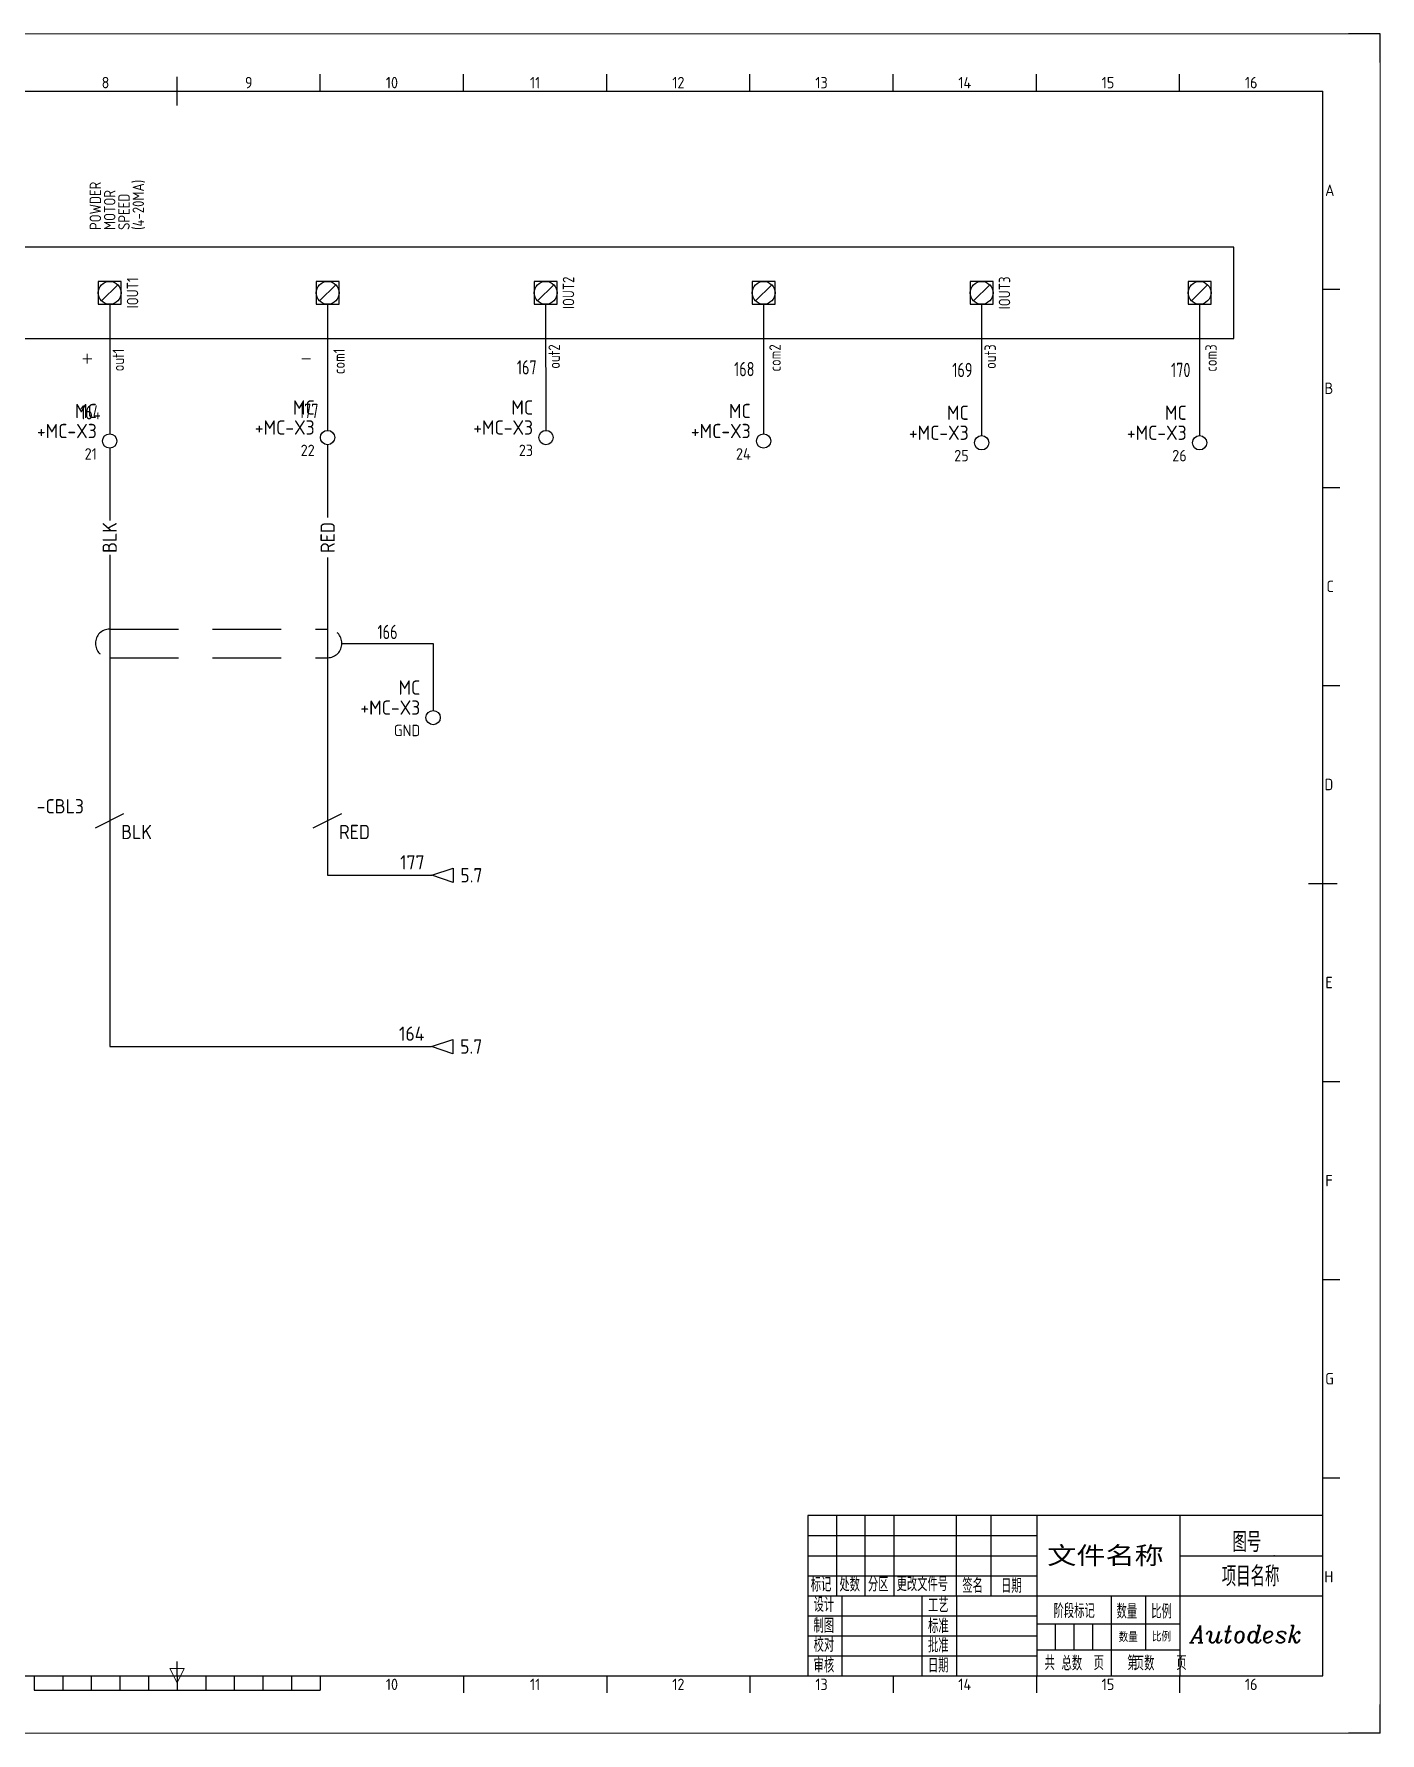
# Model space of a CAD drawing. Header units: millimetres. Extents: x 0 to 841, y 0 to 594.
# Drawn here: x 370 to 841, y 0 to 594 of the extents above; entities that cross this region are included whole.
import ezdxf
from ezdxf.enums import TextEntityAlignment as Align

# ---------------------------------------------------------------- set-up
doc = ezdxf.new("R2010")
doc.units = ezdxf.units.MM
doc.header["$LTSCALE"] = 12
doc.linetypes.add('DASHED', pattern=[0.75, 0.5, -0.25])
for name, color, linetype in [('AE_BOR', 1, 'Continuous'), ('BLK_1.0mm^2', 7, 'Continuous'), ('DESC', 150, 'Continuous'), ('GRN_2.5mm^2', 3, 'Continuous'), ('GRY_0.5mm^2', 9, 'Continuous'), ('LINK', 9, 'DASHED'), ('LOC', 8, 'Continuous'), ('MISC', 7, 'Continuous'), ('RED_1.0mm^2', 1, 'Continuous'), ('SYMS', 7, 'Continuous'), ('TAGS', 150, 'Continuous'), ('TERMS', 123, 'Continuous'), ('WIRENO', 72, 'Continuous'), ('WIREREF_DEST', 52, 'Continuous'), ('XREF', 7, 'Continuous'), ('图框_外框线', 7, 'Continuous'), ('图框_标题栏属性', 1, 'Continuous'), ('图框_标题栏文字', 6, 'Continuous')]:
    doc.layers.add(name, color=color, linetype=linetype)
doc.styles.get("Standard").update_dxf_attribs({"font": 'txt.shx', "bigfont": 'gbcbig.shx'})
doc.styles.add('WD', font='romans.shx', dxfattribs={"bigfont": 'gbcbig.shx'})
doc.styles.add('WD_IEC', font='isocp2.shx', dxfattribs={"width": 0.9, "height": 4, "bigfont": 'gbcbig.shx'})
doc.styles.add('工程字', font='gbenor.shx', dxfattribs={"bigfont": 'gbcbig.shx'})

# ---------------------------------------------------------------- blocks, each defined once
blk = doc.blocks.new('gb_a1')
for p, q in [((20, 574), (821, 574)), ((821, 20), (821, 574)), ((20, 20), (821, 20))]:
    blk.add_line(p, q)
at = {"layer": 'AE_BOR', "color": 1, "lineweight": 15}
for p, q in [((0, 594), (841, 594)), ((841, 594), (841, 0)), ((420.5, 17.5), (418, 22.5)), ((418, 22.5), (423, 22.5)), ((423, 22.5), (420.5, 17.5)), ((841, 0), (0, 0))]:
    blk.add_line(p, q, dxfattribs=at)
at = {"layer": 'AE_BOR', "lineweight": 30}
for p, q in [((841, 594), (830, 594)), ((841, 584), (841, 594)), ((841, 0), (841, 10)), ((841, 0), (830, 0))]:
    blk.add_line(p, q, dxfattribs=at)
at = {"layer": 'AE_BOR', "color": 2, "lineweight": 30}
for p, q in [((420.5, 574), (420.5, 579)), ((420.5, 569), (420.5, 574)), ((816, 297), (826, 297)), ((420.5, 20), (420.5, 25)), ((370.5, 20), (370.5, 15)), ((380.5, 20), (380.5, 15)), ((390.5, 20), (390.5, 15)), ((400.5, 20), (400.5, 15)), ((410.5, 20), (410.5, 15)), ((420.5, 20), (420.5, 15)), ((430.5, 20), (430.5, 15)), ((440.5, 20), (440.5, 15)), ((450.5, 20), (450.5, 15)), ((460.5, 20), (460.5, 15)), ((470.5, 20), (470.5, 15)), ((370.5, 15), (470.5, 15))]:
    blk.add_line(p, q, dxfattribs=at)
at = {"layer": 'AE_BOR'}
for p, q in [((470.5625, 574), (470.5625, 580)), ((520.625, 574), (520.625, 580)), ((570.6875, 574), (570.6875, 580)), ((620.75, 574), (620.75, 580)), ((670.8125, 574), (670.8125, 580)), ((720.875, 574), (720.875, 580)), ((770.9375, 574), (770.9375, 580)), ((821, 504.75), (827, 504.75)), ((821, 435.5), (827, 435.5)), ((821, 366.25), (827, 366.25)), ((821, 227.75), (827, 227.75)), ((821, 158.5), (827, 158.5)), ((821, 89.25), (827, 89.25)), ((520.625, 20), (520.625, 14)), ((570.6875, 20), (570.6875, 14)), ((620.75, 20), (620.75, 14)), ((670.8125, 20), (670.8125, 14)), ((720.875, 20), (720.875, 14)), ((770.9375, 20), (770.9375, 14))]:
    blk.add_line(p, q, dxfattribs=at)
at = {"layer": 'AE_BOR', "style": 'WD_IEC'}
for s, p in [('8', (395.46875, 575)), ('9', (445.53125, 575)), ('10', (495.59375, 575)), ('11', (545.65625, 575)), ('12', (595.71875, 575)), ('13', (645.78125, 575)), ('14', (695.84375, 575)), ('15', (745.90625, 575)), ('16', (795.96875, 575)), ('10', (495.59375, 15)), ('11', (545.65625, 15)), ('12', (595.71875, 15)), ('13', (645.78125, 15)), ('14', (695.84375, 15)), ('15', (745.90625, 15)), ('16', (795.96875, 15))]:
    blk.add_text(s, height=4, dxfattribs=at).set_placement(p, align=Align.CENTER)
for s, p in [('A', (825.04762, 539.375)), ('B', (824.66667, 470.125)), ('C', (824.85714, 400.875)), ('D', (824.66667, 331.625)), ('E', (824.47619, 262.375)), ('F', (824.47619, 193.125)), ('G', (824.85714, 123.875)), ('H', (824.66667, 54.625))]:
    blk.add_text(s, height=4, dxfattribs=at).set_placement(p, align=Align.MIDDLE_RIGHT)
blk = doc.blocks.new('PLCIO_4641')
at = {"layer": 'SYMS', "ltscale": 4}
for p, q in [((-16, 16), (-16, -16)), ((697.8, 16), (-16, 16)), ((697.8, -16), (697.8, 16)), ((-16, -16), (697.8, -16))]:
    blk.add_line(p, q, dxfattribs=at)
at = {"layer": 'SYMS'}
for p, q in [((-4, 4), (-4, -4)), ((4, 4), (-4, 4)), ((-2.83, -2.83), (2.83, 2.83)), ((4, -4), (4, 4)), ((72.2, 4), (72.2, -4)), ((80.2, 4), (72.2, 4)), ((73.37, -2.83), (79.03, 2.83)), ((80.2, -4), (80.2, 4)), ((148.4, 4), (148.4, -4)), ((156.4, 4), (148.4, 4)), ((149.57, -2.83), (155.23, 2.83)), ((156.4, -4), (156.4, 4)), ((224.6, 4), (224.6, -4)), ((232.6, 4), (224.6, 4)), ((225.77, -2.83), (231.43, 2.83)), ((232.6, -4), (232.6, 4)), ((300.8, 4), (300.8, -4)), ((308.8, 4), (300.8, 4)), ((301.97, -2.83), (307.63, 2.83)), ((308.8, -4), (308.8, 4)), ((377, 4), (377, -4)), ((385, 4), (377, 4)), ((378.17, -2.83), (383.83, 2.83)), ((385, -4), (385, 4)), ((453.2, 4), (453.2, -4)), ((461.2, 4), (453.2, 4)), ((454.37, -2.83), (460.03, 2.83)), ((461.2, -4), (461.2, 4)), ((529.4, 4), (529.4, -4)), ((537.4, 4), (529.4, 4)), ((530.57, -2.83), (536.23, 2.83)), ((537.4, -4), (537.4, 4)), ((605.6, 4), (605.6, -4)), ((613.6, 4), (605.6, 4)), ((606.77, -2.83), (612.43, 2.83)), ((613.6, -4), (613.6, 4)), ((681.8, 4), (681.8, -4)), ((689.8, 4), (681.8, 4)), ((682.97, -2.83), (688.63, 2.83)), ((689.8, -4), (689.8, 4)), ((-4, -4), (4, -4)), ((72.2, -4), (80.2, -4)), ((148.4, -4), (156.4, -4)), ((224.6, -4), (232.6, -4)), ((300.8, -4), (308.8, -4)), ((377, -4), (385, -4)), ((453.2, -4), (461.2, -4)), ((529.4, -4), (537.4, -4)), ((605.6, -4), (613.6, -4)), ((681.8, -4), (689.8, -4))]:
    blk.add_line(p, q, dxfattribs=at)
for centre in [(0, 0), (76.2, 0), (152.4, 0), (228.6, 0), (304.8, 0), (381, 0), (457.2, 0), (533.4, 0), (609.6, 0), (685.8, 0)]:
    blk.add_circle(centre, 4, dxfattribs=at)
at = {"layer": 'SYMS', "style": 'WD_IEC', "width": 0.9}
for tag, p in [('DESCA03', (149.4, 22)), ('DESCB03', (154.4, 22)), ('DESCC03', (159.4, 22)), ('DESCD03', (164.4, 22)), ('DESCE03', (169.4, 22)), ('DESCA05', (301.8, 22)), ('DESCB05', (306.8, 22)), ('DESCC05', (311.8, 22)), ('DESCD05', (316.8, 22)), ('DESCE05', (321.8, 22)), ('DESCA07', (454.2, 22)), ('DESCB07', (459.2, 22)), ('DESCC07', (464.2, 22)), ('DESCD07', (469.2, 22)), ('DESCE07', (474.2, 22)), ('DESCA09', (606.6, 22)), ('DESCB09', (611.6, 22)), ('DESCC09', (616.6, 22)), ('DESCD09', (621.6, 22)), ('DESCE09', (626.6, 22))]:
    blk.add_attdef(tag, p, '', height=4, rotation=90, dxfattribs=at)
at = {"layer": 'SYMS', "style": 'WD_IEC'}
for tag, width, p in [('TERM01', 0.9, (-5, 0)), ('TERM02', 0.9, (70.2, 0)), ('TERM03', 0.9, (146.4, 0)), ('TERM04', 0.9, (222.6, 0)), ('TERM05', 0.9, (298.8, 0)), ('TERM06', 0.9, (375, 0)), ('TERM07', 0.9, (451.2, 0)), ('TERM08', 0.9, (527.4, 0)), ('TERM09', 0.9, (603.6, 0)), ('TERM10', 0.9, (679.8, 0)), ('INST', 0.8, (-47, 0)), ('LOC', 0.8, (-42, 0)), ('MFG', 0.8, (-37, 0)), ('CAT', 0.8, (-32, 0)), ('LINE1', 0.9, (-27, 0)), ('LINE2', 0.9, (-22, 0)), ('DESC', 0.9, (-16.95, 0)), ('TAG', 0.8, (-10.29, 0))]:
    blk.add_attdef(tag, text='', height=4, rotation=90, dxfattribs=dict(at, width=width)).set_placement(p, align=Align.CENTER)
at = {"layer": 'SYMS', "style": 'WD_IEC', "width": 0.8}
for tag, p in [('TAGA03', (158.4, 0)), ('TAGA05', (310.8, 0)), ('TAGA07', (463.2, 0)), ('TAGA09', (615.6, 0))]:
    blk.add_attdef(tag, text='', height=4, rotation=90, dxfattribs=at).set_placement(p, align=Align.TOP_CENTER)
at = {"layer": 'SYMS', "linetype": 'Continuous', "style": 'WD_IEC', "width": 0.9, "flags": 9}
blk.add_attdef('ASSYCODE', text='', height=0.64, rotation=90, dxfattribs=at).set_placement((-34.28, -7.36), align=Align.CENTER)
at = {"layer": 'SYMS', "style": 'WD_IEC', "width": 0.9, "flags": 1}
for tag, p in [('X8TERM01', (0, -4)), ('X8TERM02', (76.2, -4)), ('X8TERM03', (152.4, -4)), ('X8TERM04', (228.6, -4)), ('X8TERM05', (304.8, -4)), ('X8TERM06', (381, -4)), ('X8TERM07', (457.2, -4)), ('X8TERM08', (533.4, -4)), ('X8TERM09', (609.6, -4)), ('X8TERM10', (685.8, -4))]:
    blk.add_attdef(tag, text='', height=0.64, rotation=90, dxfattribs=at).set_placement(p, align=Align.RIGHT)
at = {"layer": 'SYMS', "style": 'WD_IEC', "width": 0.9}
for tag, p in [('TERMDESC01', (2, -6)), ('TERMDESC02', (78.2, -6)), ('TERMDESC03', (153.4, -6)), ('TERMDESC04', (230.6, -6)), ('TERMDESC05', (305.8, -6)), ('TERMDESC06', (383, -6)), ('TERMDESC07', (458.2, -6)), ('TERMDESC08', (535.4, -6)), ('TERMDESC09', (610.6, -6)), ('TERMDESC10', (687.8, -6))]:
    blk.add_attdef(tag, text='', height=4, rotation=90, dxfattribs=at).set_placement(p, align=Align.TOP_RIGHT)
blk = doc.blocks.new('VW02')
for p, q in [((-2.5, -1.25), (2.5, 1.25)), ((0, 1.25), (0, -1.25))]:
    blk.add_line(p, q)
at = {"style": 'WD_IEC', "flags": 1}
for tag, height, p in [('INST', 2.5, (-4.5, 8.25)), ('LOC', 2.5, (-4.5, 4.75)), ('XREF', 2.7, (-4.5, -3.75)), ('DESC1', 2.5, (-4.5, -7.75)), ('DESC2', 2.5, (-4.5, -11.25)), ('DESC3', 2.5, (-4.5, -14.75))]:
    blk.add_attdef(tag, text='', height=height, dxfattribs=at).set_placement(p, align=Align.RIGHT)
at = {"style": 'WD_IEC'}
blk.add_attdef('TAG2', text='', height=2.5, dxfattribs=at).set_placement((-4.5, 1.25), align=Align.RIGHT)
at = {"style": 'WD_IEC', "flags": 1}
for tag, p, height in [('X4LINK', (-1, 0), 0.32), ('X2TERM01', (0, 1.25), 0.32), ('X1LINK', (1, 0), 0.32), ('X8TERM01', (0, -1.25), 0.32), ('FAMILY', (3.06, -11.76), 1)]:
    blk.add_attdef(tag, p, '', height=height, dxfattribs=at)
at = {"style": 'WD_IEC'}
blk.add_attdef('RATING1', text='', height=2.5, dxfattribs=at).set_placement((2, -2), align=Align.MIDDLE_LEFT)
blk = doc.blocks.new('VT0_LGENERIC')
at = {"style": 'WD_IEC'}
blk.add_attdef('COLOR', text='', height=2.5, rotation=90, dxfattribs=at).set_placement((0, 0), align=Align.MIDDLE_CENTER)
at = {"style": 'WD_IEC', "flags": 1}
for tag, p, height in [('X2TERM01', (0, 4), 0.16), ('X2_TINY_DOT_DONT_REMOVE', (0, 4), 0.0001), ('X8TERM01', (0, -4), 0.16), ('X8_TINY_DOT_DONT_REMOVE', (0, -4), 0.0001)]:
    blk.add_attdef(tag, p, '', height=height, rotation=90, dxfattribs=at)
blk = doc.blocks.new('VW01')
for p, q in [((-2.5, -1.25), (2.5, 1.25)), ((0, 1.25), (0, -1.25))]:
    blk.add_line(p, q)
at = {"style": 'WD_IEC', "flags": 1}
for tag, height, p in [('INST', 2.5, (-4.5, 8.25)), ('LOC', 2.5, (-4.5, 4.75)), ('XREF', 2.7, (-4.5, -3.75)), ('DESC1', 2.5, (-4.5, -7.75)), ('DESC2', 2.5, (-4.5, -11.25)), ('DESC3', 2.5, (-4.5, -14.75))]:
    blk.add_attdef(tag, text='', height=height, dxfattribs=at).set_placement(p, align=Align.RIGHT)
at = {"style": 'WD_IEC'}
blk.add_attdef('TAG1', text='', height=2.5, dxfattribs=at).set_placement((-4.5, 1.25), align=Align.RIGHT)
at = {"style": 'WD_IEC', "flags": 1}
for tag, p, height in [('X4LINK', (-1, 0), 0.32), ('X2TERM01', (0, 1.25), 0.32), ('X1LINK', (1, 0), 0.32), ('X8TERM01', (0, -1.25), 0.32), ('MFG', (3.06, -7.26), 1), ('CAT', (3.06, -8.76), 1), ('ASSYCODE', (3.06, -10.26), 1), ('FAMILY', (3.06, -11.76), 1), ('CATDESC', (3.06, -13.26), 1)]:
    blk.add_attdef(tag, p, '', height=height, dxfattribs=at)
at = {"style": 'WD_IEC'}
blk.add_attdef('RATING1', text='', height=2.5, dxfattribs=at).set_placement((2, -2), align=Align.MIDDLE_LEFT)
blk = doc.blocks.new('VS0_11')
blk.add_line((0, 1.25), (0, -1.25))
at = {"linetype": 'DASHED'}
blk.add_arc((0, 0), 2.5, 90, 270, dxfattribs=at)
at = {"style": 'WD_IEC', "flags": 1}
for tag, p in [('X1LINKR', (0, 2.5)), ('X2TERM01', (0, 1.25)), ('X8TERM01', (0, -1.25)), ('X1LINKL', (0, -2.5))]:
    blk.add_attdef(tag, p, '', height=0.32, dxfattribs=at)
blk = doc.blocks.new('VS0_21')
blk.add_line((0, 1.25), (0, -1.25))
at = {"linetype": 'DASHED'}
blk.add_arc((0, 0), 2.5, 270, 90, dxfattribs=at)
at = {"style": 'WD_IEC', "flags": 1}
blk.add_attdef('X1TERMDESC02', text='', height=2, rotation=90, dxfattribs=at).set_placement((3.76, 0.25), align=Align.TOP_LEFT)
for tag, p in [('WD_NOTJUMPERED', (2.5, 1.79)), ('X1TERM02', (2.5, 0))]:
    blk.add_attdef(tag, p, '', height=0.32, rotation=90, dxfattribs=at)
for tag, p in [('X4LINKR', (0, 2.5)), ('X2TERM01', (0, 1.25)), ('X8TERM01', (0, -1.25)), ('X4LINKL', (0, -2.5))]:
    blk.add_attdef(tag, p, '', height=0.32, dxfattribs=at)
blk = doc.blocks.new('WD_WNV')
at = {"linetype": 'Continuous', "style": 'WD_IEC', "width": 0.8}
blk.add_attdef('WIRENO', text='', height=2.5, dxfattribs=at).set_placement((-1.6, 0), align=Align.MIDDLE_RIGHT)
at = {"style": 'WD_IEC', "flags": 1}
for tag, p in [('W08USER', (-1, 0.375)), ('W04USER', (-1, 0.875)), ('W05USER', (-1, 0.75)), ('W09USER', (-1, 0.25)), ('W03USER', (-1, 1)), ('W06USER', (-1, 0.625)), ('W07USER', (-1, 0.5)), ('W02USER', (-1, 1.125)), ('W01USER', (-1, 1.25)), ('W10USER', (-1, 0.125))]:
    blk.add_attdef(tag, text='', height=0.08, dxfattribs=at).set_placement(p, align=Align.CENTER)
blk = doc.blocks.new('WD_WNH')
at = {"linetype": 'Continuous', "style": 'WD_IEC', "width": 0.8}
blk.add_attdef('WIRENO', text='', height=2.5, dxfattribs=at).set_placement((0, 0.75), align=Align.CENTER)
at = {"style": 'WD_IEC', "flags": 1}
for tag, p in [('W08USER', (0, 0.375)), ('W04USER', (0, 0.875)), ('W05USER', (0, 0.75)), ('W09USER', (0, 0.25)), ('W03USER', (0, 1)), ('W06USER', (0, 0.625)), ('W07USER', (0, 0.5)), ('W02USER', (0, 1.125)), ('W01USER', (0, 1.25)), ('W10USER', (0, 0.125))]:
    blk.add_attdef(tag, text='', height=0.08, dxfattribs=at).set_placement(p, align=Align.CENTER)
blk = doc.blocks.new('HA1D1')
blk.add_lwpolyline([(0, 0), (3.75, 1.25), (3.75, -1.25)], close=True)
at = {"style": 'WD_IEC'}
for tag, height, flags, p in [('WIRENO', 2.5, 8, (-1.25, 1)), ('SIGCODE', 1, 1, (5, 1.8))]:
    blk.add_attdef(tag, text='', height=height, dxfattribs=dict(at, flags=flags)).set_placement(p, align=Align.RIGHT)
at = {"style": 'WD_IEC', "flags": 1}
blk.add_attdef('X4TERM01', (0, 0), '', height=0.32, dxfattribs=at)
at = {"style": 'WD_IEC'}
blk.add_attdef('XREF', text='', height=2.5, dxfattribs=at).set_placement((5, 0), align=Align.MIDDLE_LEFT)
blk.add_attdef('DESC1', text='', height=2.5, dxfattribs=at).set_placement((-1.25, -1), align=Align.TOP_RIGHT)
blk = doc.blocks.new('CorpLogoBlock')
at = {"insert": (-46.09, 17.54), "char_height": 6, "width": 37.2055, "attachment_point": 1, "style": '工程字'}
blk.add_mtext('{\\Fitalic|c0;Autodesk}', dxfattribs=at)
blk = doc.blocks.new('GB_TitleBlock')
at = {"lineweight": -3}
for p, q in [((-50, 42), (0, 42)), ((-50, 28), (0, 28))]:
    blk.add_line(p, q, dxfattribs=at)
blk.add_point((-16.99, 42), dxfattribs=at)
at = {"layer": '图框_外框线'}
for p, q in [((-170, 56), (-170, 28)), ((-160, 28), (-160, 56)), ((-150, 56), (-150, 28)), ((-128, 28), (-128, 56)), ((-116, 56), (-116, 28)), ((-100, 56), (-100, 0)), ((-50, 56), (-50, 0)), ((-180, 49), (-100, 49)), ((-180, 42), (-100, 42)), ((-180, 35), (-100, 35)), ((-180, 28), (-50, 28)), ((-168, 0), (-168, 28)), ((-140, 0), (-140, 28)), ((-128, 28), (-128, 0)), ((-74, 28), (-74, 0)), ((-62, 28), (-62, 9)), ((-180, 21), (-100, 21)), ((-50, 18), (-100, 18)), ((-93.5, 18), (-93.5, 9)), ((-87, 18), (-87, 9)), ((-80.5, 18), (-80.5, 9)), ((-180, 14), (-100, 14)), ((-180, 7), (-100, 7)), ((-50, 9), (-100, 9))]:
    blk.add_line(p, q, dxfattribs=at)
blk.add_lwpolyline([(0, 56), (-180, 56), (-180, 0), (0, 0), (0, 56)], dxfattribs=at)
at = {"style": 'WD', "flags": 1}
blk.add_attdef('WD_TB', (-168.38, 50.46), '', height=2, dxfattribs=at)
at = {"layer": '图框_标题栏属性', "style": '工程字'}
for tag, p in [('REV3', (-179.58, 50.91)), ('REV2', (-179.43, 43.49)), ('REV1', (-179.43, 36.77))]:
    blk.add_attdef(tag, p, '', height=3, dxfattribs=at)
for tag, height, width, p, p2 in [('REV3DET', 3, 13.288798, (-148.76, 50.77), (-130.49, 50.77)), ('BY3', 3, 6.930672, (-126.95, 50.77), (-117.42, 50.77)), ('RD3', 3, 9.096075, (-114.66, 50.77), (-102.16, 50.77)), ('REV2DET', 3, 1.39216, (-148.76, 43.77), (-130.49, 43.77)), ('BY2', 3, 6.930672, (-126.95, 43.77), (-117.42, 43.77)), ('RD2', 3, 9.096075, (-114.66, 43.77), (-102.16, 43.77)), ('文件名称', 7, 2.04191, (-96.3, 38.33), (-55.63, 38.33)), ('REV1DET', 3, 13.288798, (-148.76, 36.77), (-130.49, 36.77)), ('BY1', 3, 6.930672, (-126.95, 36.77), (-117.42, 36.77)), ('RD1', 3, 9.096075, (-114.66, 36.77), (-102.16, 36.77))]:
    blk.add_attdef(tag, text='', height=height, dxfattribs=dict(at, width=width)).set_placement(p, p2, align=Align.FIT)
for tag, p in [('图号', (-26.57, 46.93)), ('项目名称', (-25.25, 35.16))]:
    blk.add_attdef(tag, text='', height=7, dxfattribs=at).set_placement(p, align=Align.MIDDLE)
at = {"layer": '图框_标题栏属性', "lineweight": -3}
for tag, p in [('设计', (-163.59, 22.3)), ('工艺', (-123.59, 22.3)), ('制图', (-163.59, 15.3)), ('标准', (-123.59, 15.3)), ('校对', (-163.59, 8.3)), ('批准', (-123.59, 8.3)), ('审核', (-163.59, 1.3)), ('日期', (-123.59, 1.3))]:
    blk.add_attdef(tag, p, '', height=5, dxfattribs=at)
at = {"layer": '图框_标题栏属性', "style": '工程字'}
for tag, height, p in [('数量', 3.5, (-68.02, 13.58)), ('比例', 3.5, (-56.4, 13.74)), ('总数', 5, (-87.74, 4.36)), ('页数', 5, (-62.45, 4.36))]:
    blk.add_attdef(tag, text='', height=height, dxfattribs=at).set_placement(p, align=Align.MIDDLE_CENTER)
at = {"layer": '图框_标题栏文字', "style": '工程字'}
for s, p in [('标记', (-179, 29.44)), ('处数', (-169, 29.44)), ('分区', (-159, 29.44)), ('更改文件号', (-149, 29.59)), ('签名', (-126, 29)), ('日期', (-112.47, 28.98)), ('设计', (-177.99, 22.35)), ('工艺', (-138.02, 22.15)), ('阶段标记', (-94.11, 20.2)), ('数量', (-72.11, 20)), ('比例', (-60, 20)), ('制图', (-178.04, 15.02)), ('标准', (-137.99, 14.92)), ('校对', (-177.99, 8.33)), ('批准', (-138.02, 8.15)), ('审核', (-177.99, 1.15)), ('日期', (-138.02, 1.15)), ('共     页   第     页', (-97.24, 2))]:
    blk.add_text(s, height=5, dxfattribs=at).set_placement(p)
blk = doc.blocks.new('VT0002')
blk.add_circle((0, 0), 1.25)
at = {"style": 'WD_IEC'}
for tag, p in [('INST', (-2.25, 7.5)), ('LOC', (-2.25, 4))]:
    blk.add_attdef(tag, text='', height=2.5, dxfattribs=at).set_placement(p, align=Align.RIGHT)
at = {"style": 'WD_IEC', "flags": 1}
for tag, p, height in [('ASSYCODE', (2.75, 10.75), 1), ('CATDESC', (2.75, 9.25), 1), ('MFG', (2.75, 7.25), 1.5), ('CAT', (2.75, 4.75), 1.5), ('X4TERM01', (-1.25, 0), 0.32), ('X4PIN01', (-1.25, 1), 0.4), ('X4TERMDESC01', (-1.25, 0.5), 0.4), ('X2TERM01', (0, 1.25), 0.32), ('X2PIN01', (0, 2.25), 0.4), ('X2TERMDESC01', (0, 1.75), 0.4), ('X8PIN01', (0, -0.25), 0.4), ('X1TERM01', (1.25, 0), 0.32), ('X1PIN01', (1.25, 1), 0.4), ('X1TERMDESC01', (1.25, 0.5), 0.4), ('X8TERM01', (0, -1.25), 0.32), ('X8TERMDESC01', (0, -0.75), 0.4), ('STRIPSEQ', (0, -3), 0.4), ('LINKTERM', (0, -2), 0.4)]:
    blk.add_attdef(tag, p, '', height=height, dxfattribs=at)
at = {"style": 'WD_IEC', "flags": 8}
for tag, height, p in [('TAGSTRIP', 2.5, (-2.25, 0.5)), ('TERM01', 2, (-2.25, -3.25))]:
    blk.add_attdef(tag, text='', height=height, dxfattribs=at).set_placement(p, align=Align.RIGHT)

msp = doc.modelspace()

# ---------------------------------------------------------------- linework, layer by layer
at = {"layer": 'BLK_1.0mm^2', "ltscale": 4}
for p, q in [((396.93, 449.19), (396.93, 423.96)), ((396.93, 411.94), (396.93, 383.44)), ((396.93, 378.44), (396.93, 321.5)), ((396.93, 316.5), (396.93, 240)), ((396.93, 240), (509.44, 240))]:
    msp.add_line(p, q, dxfattribs=at)
at = {"layer": 'GRN_2.5mm^2', "ltscale": 4}
for p, q in [((478.12, 380.94), (510, 380.94)), ((510, 380.94), (510, 357.5))]:
    msp.add_line(p, q, dxfattribs=at)
at = {"layer": 'GRY_0.5mm^2', "ltscale": 4}
for p, q in [((396.93, 499.5), (396.93, 454.19)), ((473.12, 499.5), (473.13, 455.42)), ((549.32, 499.5), (549.45, 455.42)), ((625.52, 499.5), (625.52, 454.19)), ((701.73, 499.5), (701.73, 453.59)), ((777.93, 499.5), (777.93, 453.59))]:
    msp.add_line(p, q, dxfattribs=at)
at = {"layer": 'LINK', "ltscale": 4}
for points in [[(396.93, 385.94), (473.12, 385.94)], [(396.93, 375.94), (473.12, 375.94)]]:
    msp.add_lwpolyline(points, dxfattribs=at)
at = {"layer": 'RED_1.0mm^2', "ltscale": 4}
for p, q in [((473.12, 450.42), (473.13, 424.95)), ((473.13, 410.95), (473.12, 383.44)), ((473.12, 378.44), (473.12, 321.5)), ((473.12, 316.5), (473.12, 299.88)), ((473.12, 299.88), (509.5, 299.88))]:
    msp.add_line(p, q, dxfattribs=at)

# ---------------------------------------------------------------- block references
for name, p in [('gb_a1', (0, 0)), ('CorpLogoBlock', (821, 20))]:
    msp.add_blockref(name, p)
ref = msp.add_blockref('GB_TitleBlock', (821, 20))
ref.add_attrib('页数', '页数', dxfattribs={"layer": '图框_标题栏属性', "height": 5, "style": '工程字'}).set_placement((758.55, 24.36), align=Align.MIDDLE_CENTER)
ref.add_attrib('总数', '总数', dxfattribs={"layer": '图框_标题栏属性', "height": 5, "style": '工程字'}).set_placement((733.26, 24.36), align=Align.MIDDLE_CENTER)
ref.add_attrib('比例', '比例', dxfattribs={"layer": '图框_标题栏属性', "height": 3.5, "style": '工程字'}).set_placement((764.6, 33.74), align=Align.MIDDLE_CENTER)
ref.add_attrib('数量', '数量', dxfattribs={"layer": '图框_标题栏属性', "height": 3.5, "style": '工程字'}).set_placement((752.98, 33.58), align=Align.MIDDLE_CENTER)
ref.add_attrib('项目名称', '项目名称', dxfattribs={"layer": '图框_标题栏属性', "height": 7, "style": '工程字'}).set_placement((795.75, 55.16), align=Align.MIDDLE)
ref.add_attrib('图号', '图号', dxfattribs={"layer": '图框_标题栏属性', "height": 7, "style": '工程字'}).set_placement((794.43, 66.93), align=Align.MIDDLE)
ref.add_attrib('文件名称', '文件名称', dxfattribs={"layer": '图框_标题栏属性', "height": 7, "style": '工程字', "width": 2.04191}).set_placement((724.7, 58.33), (765.37, 58.33), align=Align.FIT)
at = {"layer": 'SYMS', "ltscale": 4}
ref = msp.add_blockref('PLCIO_4641', (92.12, 503.5), dxfattribs=at)
ref.add_attrib('TERMDESC01', '+24DC', dxfattribs={"layer": 'TERMS', "height": 4, "rotation": 90, "style": 'WD_IEC', "width": 0.9}).set_placement((94.12, 484), align=Align.TOP_RIGHT)
ref.add_attrib('LINE1', 'RACK 1', dxfattribs={"layer": 'MISC', "height": 4, "rotation": 90, "style": 'WD_IEC', "width": 0.9}).set_placement((65.12, 503.5), align=Align.CENTER)
ref.add_attrib('LINE2', 'SLOT 5', dxfattribs={"layer": 'MISC', "height": 4, "rotation": 90, "style": 'WD_IEC', "width": 0.9}).set_placement((70.12, 503.5), align=Align.CENTER)
ref.add_attrib('MFG', 'AB', dxfattribs={"layer": 'MISC', "height": 4, "rotation": 90, "style": 'WD_IEC', "width": 0.9}).set_placement((55.12, 503.5), align=Align.CENTER)
ref.add_attrib('LOC', 'MC', dxfattribs={"layer": 'LOC', "height": 4, "rotation": 90, "style": 'WD_IEC', "width": 0.9}).set_placement((50.12, 503.5), align=Align.CENTER)
ref.add_attrib('CAT', '1746-NO4I', dxfattribs={"layer": 'MISC', "height": 4, "rotation": 90, "style": 'WD_IEC', "width": 0.9}).set_placement((60.12, 503.5), align=Align.CENTER)
ref.add_attrib('DESC', '4-CH ANA CUR OUT', dxfattribs={"layer": 'DESC', "height": 4, "rotation": 90, "style": 'WD_IEC', "width": 0.9}).set_placement((75.18, 503.5), align=Align.CENTER)
ref.add_attrib('TAG', '-PLC7', dxfattribs={"layer": 'TAGS', "height": 4, "rotation": 90, "style": 'WD_IEC', "width": 0.9}).set_placement((81.84, 503.5), align=Align.CENTER)
ref.add_attrib('TERMDESC02', 'DC COM', dxfattribs={"layer": 'TERMS', "height": 4, "rotation": 90, "style": 'WD_IEC', "width": 0.9}).set_placement((170.32, 484), align=Align.TOP_RIGHT)
ref.add_attrib('TAGA03', 'IOUT0', dxfattribs={"layer": 'TAGS', "height": 4, "rotation": 90, "style": 'WD_IEC', "width": 0.9}).set_placement((250.53, 503.5), align=Align.TOP_CENTER)
ref.add_attrib('DESCA03', 'MAIN', (241.53, 525.5), dxfattribs={"layer": 'DESC', "height": 4, "rotation": 90, "style": 'WD_IEC', "width": 0.9})
ref.add_attrib('DESCB03', 'DRIVE', (246.53, 525.5), dxfattribs={"layer": 'DESC', "height": 4, "rotation": 90, "style": 'WD_IEC', "width": 0.9})
ref.add_attrib('TERMDESC03', 'out0', dxfattribs={"layer": 'TERMS', "height": 4, "rotation": 90, "style": 'WD_IEC', "width": 0.9}).set_placement((245.53, 484), align=Align.TOP_RIGHT)
ref.add_attrib('DESCC03', 'SPEED', (251.53, 525.5), dxfattribs={"layer": 'DESC', "height": 4, "rotation": 90, "style": 'WD_IEC', "width": 0.9})
ref.add_attrib('DESCD03', '(4-20MA)', (256.52, 525.5), dxfattribs={"layer": 'DESC', "height": 4, "rotation": 90, "style": 'WD_IEC', "width": 0.9})
ref.add_attrib('TERMDESC04', 'com0', dxfattribs={"layer": 'TERMS', "height": 4, "rotation": 90, "style": 'WD_IEC', "width": 0.9}).set_placement((322.73, 484), align=Align.TOP_RIGHT)
ref.add_attrib('TAGA05', 'IOUT1', dxfattribs={"layer": 'TAGS', "height": 4, "rotation": 90, "style": 'WD_IEC', "width": 0.9}).set_placement((402.93, 503.5), align=Align.TOP_CENTER)
ref.add_attrib('DESCA05', 'POWDER', (393.93, 525.5), dxfattribs={"layer": 'DESC', "height": 4, "rotation": 90, "style": 'WD_IEC', "width": 0.9})
ref.add_attrib('DESCB05', 'MOTOR', (398.93, 525.5), dxfattribs={"layer": 'DESC', "height": 4, "rotation": 90, "style": 'WD_IEC', "width": 0.9})
ref.add_attrib('TERMDESC05', 'out1', dxfattribs={"layer": 'TERMS', "height": 4, "rotation": 90, "style": 'WD_IEC', "width": 0.9}).set_placement((397.93, 484), align=Align.TOP_RIGHT)
ref.add_attrib('DESCC05', 'SPEED', (403.93, 525.5), dxfattribs={"layer": 'DESC', "height": 4, "rotation": 90, "style": 'WD_IEC', "width": 0.9})
ref.add_attrib('DESCD05', '(4-20MA)', (408.93, 525.5), dxfattribs={"layer": 'DESC', "height": 4, "rotation": 90, "style": 'WD_IEC', "width": 0.9})
ref.add_attrib('TERMDESC06', 'com1', dxfattribs={"layer": 'TERMS', "height": 4, "rotation": 90, "style": 'WD_IEC', "width": 0.9}).set_placement((475.12, 484), align=Align.TOP_RIGHT)
ref.add_attrib('TAGA07', 'IOUT2', dxfattribs={"layer": 'TAGS', "height": 4, "rotation": 90, "style": 'WD_IEC', "width": 0.9}).set_placement((555.32, 503.5), align=Align.TOP_CENTER)
ref.add_attrib('TERMDESC07', 'out2', dxfattribs={"layer": 'TERMS', "height": 4, "rotation": 90, "style": 'WD_IEC', "width": 0.9}).set_placement((550.32, 485.5), align=Align.TOP_RIGHT)
ref.add_attrib('TERMDESC08', 'com2', dxfattribs={"layer": 'TERMS', "height": 4, "rotation": 90, "style": 'WD_IEC', "width": 0.9}).set_placement((627.52, 485.5), align=Align.TOP_RIGHT)
ref.add_attrib('TAGA09', 'IOUT3', dxfattribs={"layer": 'TAGS', "height": 4, "rotation": 90, "style": 'WD_IEC', "width": 0.9}).set_placement((707.73, 503.5), align=Align.TOP_CENTER)
ref.add_attrib('TERMDESC09', 'out3', dxfattribs={"layer": 'TERMS', "height": 4, "rotation": 90, "style": 'WD_IEC', "width": 0.9}).set_placement((702.73, 485.5), align=Align.TOP_RIGHT)
ref.add_attrib('TERMDESC10', 'com3', dxfattribs={"layer": 'TERMS', "height": 4, "rotation": 90, "style": 'WD_IEC', "width": 0.9}).set_placement((779.93, 485.5), align=Align.TOP_RIGHT)
at = {"layer": 'SYMS'}
ref = msp.add_blockref('VT0002', (396.93, 451.69), dxfattribs=dict(at, xscale=2, yscale=2, zscale=2))
ref.add_attrib('TAGSTRIP', '+MC-X3', dxfattribs={"layer": 'TAGS', "height": 5, "style": 'WD_IEC', "flags": 8}).set_placement((392.43, 452.69), align=Align.RIGHT)
ref.add_attrib('LOC', 'MC', dxfattribs={"layer": 'LOC', "height": 5, "style": 'WD_IEC'}).set_placement((392.43, 459.69), align=Align.RIGHT)
ref.add_attrib('TERM01', '21', dxfattribs={"layer": 'TERMS', "height": 4, "style": 'WD_IEC', "flags": 8}).set_placement((392.43, 445.19), align=Align.RIGHT)
ref = msp.add_blockref('VT0002', (473.1, 452.92), dxfattribs=dict(at, xscale=2, yscale=2, zscale=2))
ref.add_attrib('TAGSTRIP', '+MC-X3', dxfattribs={"layer": 'TAGS', "height": 5, "style": 'WD_IEC', "flags": 8}).set_placement((468.6, 453.92), align=Align.RIGHT)
ref.add_attrib('LOC', 'MC', dxfattribs={"layer": 'LOC', "height": 5, "style": 'WD_IEC'}).set_placement((468.6, 460.92), align=Align.RIGHT)
ref.add_attrib('TERM01', '22', dxfattribs={"layer": 'TERMS', "height": 4, "style": 'WD_IEC', "flags": 8}).set_placement((468.6, 446.42), align=Align.RIGHT)
ref = msp.add_blockref('VT0002', (549.45, 452.92), dxfattribs=dict(at, xscale=2, yscale=2, zscale=2))
ref.add_attrib('TAGSTRIP', '+MC-X3', dxfattribs={"layer": 'TAGS', "height": 5, "style": 'WD_IEC', "flags": 8}).set_placement((544.95, 453.92), align=Align.RIGHT)
ref.add_attrib('LOC', 'MC', dxfattribs={"layer": 'LOC', "height": 5, "style": 'WD_IEC'}).set_placement((544.95, 460.92), align=Align.RIGHT)
ref.add_attrib('TERM01', '23', dxfattribs={"layer": 'TERMS', "height": 4, "style": 'WD_IEC', "flags": 8}).set_placement((544.95, 446.42), align=Align.RIGHT)
ref = msp.add_blockref('VT0002', (625.52, 451.69), dxfattribs=dict(at, xscale=2, yscale=2, zscale=2))
ref.add_attrib('TAGSTRIP', '+MC-X3', dxfattribs={"layer": 'TAGS', "height": 5, "style": 'WD_IEC', "flags": 8}).set_placement((621.02, 452.69), align=Align.RIGHT)
ref.add_attrib('LOC', 'MC', dxfattribs={"layer": 'LOC', "height": 5, "style": 'WD_IEC'}).set_placement((621.02, 459.69), align=Align.RIGHT)
ref.add_attrib('TERM01', '24', dxfattribs={"layer": 'TERMS', "height": 4, "style": 'WD_IEC', "flags": 8}).set_placement((621.02, 445.19), align=Align.RIGHT)
ref = msp.add_blockref('VT0002', (701.73, 451.09), dxfattribs=dict(at, xscale=2, yscale=2, zscale=2))
ref.add_attrib('TAGSTRIP', '+MC-X3', dxfattribs={"layer": 'TAGS', "height": 5, "style": 'WD_IEC', "flags": 8}).set_placement((697.23, 452.09), align=Align.RIGHT)
ref.add_attrib('LOC', 'MC', dxfattribs={"layer": 'LOC', "height": 5, "style": 'WD_IEC'}).set_placement((697.23, 459.09), align=Align.RIGHT)
ref.add_attrib('TERM01', '25', dxfattribs={"layer": 'TERMS', "height": 4, "style": 'WD_IEC', "flags": 8}).set_placement((697.23, 444.59), align=Align.RIGHT)
ref = msp.add_blockref('VT0002', (777.93, 451.09), dxfattribs=dict(at, xscale=2, yscale=2, zscale=2))
ref.add_attrib('TAGSTRIP', '+MC-X3', dxfattribs={"layer": 'TAGS', "height": 5, "style": 'WD_IEC', "flags": 8}).set_placement((773.43, 452.09), align=Align.RIGHT)
ref.add_attrib('LOC', 'MC', dxfattribs={"layer": 'LOC', "height": 5, "style": 'WD_IEC'}).set_placement((773.43, 459.09), align=Align.RIGHT)
ref.add_attrib('TERM01', '26', dxfattribs={"layer": 'TERMS', "height": 4, "style": 'WD_IEC', "flags": 8}).set_placement((773.43, 444.59), align=Align.RIGHT)
at = {"layer": 'SYMS', "ltscale": 4}
ref = msp.add_blockref('VT0_LGENERIC', (396.93, 417.95), dxfattribs=dict(at, xscale=2, yscale=2, zscale=2))
ref.add_attrib('COLOR', 'BLK', dxfattribs={"layer": 'MISC', "height": 5, "rotation": 90, "style": 'WD_IEC'}).set_placement((396.93, 417.95), align=Align.MIDDLE_CENTER)
ref = msp.add_blockref('VT0_LGENERIC', (473.13, 417.95), dxfattribs=dict(at, xscale=2, yscale=2, zscale=2))
ref.add_attrib('COLOR', 'RED', dxfattribs={"layer": 'MISC', "height": 5, "rotation": 90, "style": 'WD_IEC'}).set_placement((473.13, 417.95), align=Align.MIDDLE_CENTER)
at = {"layer": 'SYMS', "ltscale": 4, "xscale": 2, "yscale": 2, "zscale": 2}
for name, p in [('VS0_11', (396.93, 380.94)), ('VS0_21', (473.12, 380.94))]:
    msp.add_blockref(name, p, dxfattribs=at)
at = {"layer": 'SYMS'}
ref = msp.add_blockref('VT0002', (510, 355), dxfattribs=dict(at, xscale=2, yscale=2, zscale=2))
ref.add_attrib('TAGSTRIP', '+MC-X3', dxfattribs={"layer": 'TAGS', "height": 5, "style": 'WD_IEC', "flags": 8}).set_placement((505.5, 356), align=Align.RIGHT)
ref.add_attrib('LOC', 'MC', dxfattribs={"layer": 'LOC', "height": 5, "style": 'WD_IEC'}).set_placement((505.5, 363), align=Align.RIGHT)
ref.add_attrib('TERM01', 'GND', dxfattribs={"layer": 'TERMS', "height": 4, "style": 'WD_IEC', "flags": 8}).set_placement((505.5, 348.5), align=Align.RIGHT)
at = {"layer": 'SYMS', "ltscale": 4}
ref = msp.add_blockref('VW01', (396.93, 319), dxfattribs=dict(at, xscale=2, yscale=2, zscale=2))
ref.add_attrib('TAG1', '-CBL3', dxfattribs={"layer": 'TAGS', "height": 5, "style": 'WD_IEC'}).set_placement((387.93, 321.5), align=Align.RIGHT)
ref.add_attrib('RATING1', 'BLK', dxfattribs={"layer": 'MISC', "height": 5, "style": 'WD_IEC'}).set_placement((400.93, 315), align=Align.MIDDLE_LEFT)
ref = msp.add_blockref('VW02', (473.12, 319), dxfattribs=dict(at, xscale=2, yscale=2, zscale=2))
ref.add_attrib('RATING1', 'RED', dxfattribs={"layer": 'MISC', "height": 5, "style": 'WD_IEC'}).set_placement((477.12, 315), align=Align.MIDDLE_LEFT)
ref = msp.add_blockref('HA1D1', (509.5, 299.88), dxfattribs=dict(at, xscale=2, yscale=2, zscale=2))
ref.add_attrib('WIRENO', '177', dxfattribs={"layer": 'WIREREF_DEST', "height": 5, "style": 'WD_IEC', "flags": 8}).set_placement((507, 301.88), align=Align.RIGHT)
ref.add_attrib('XREF', '5.7', dxfattribs={"layer": 'XREF', "height": 5, "style": 'WD_IEC'}).set_placement((519.5, 299.88), align=Align.MIDDLE_LEFT)
ref = msp.add_blockref('HA1D1', (509.44, 240), dxfattribs=dict(at, xscale=2, yscale=2, zscale=2))
ref.add_attrib('WIRENO', '164', dxfattribs={"layer": 'WIREREF_DEST', "height": 5, "style": 'WD_IEC', "flags": 8}).set_placement((506.94, 242), align=Align.RIGHT)
ref.add_attrib('XREF', '5.7', dxfattribs={"layer": 'XREF', "height": 5, "style": 'WD_IEC'}).set_placement((519.44, 240), align=Align.MIDDLE_LEFT)
at = {"layer": 'WIRENO', "ltscale": 4}
ref = msp.add_blockref('WD_WNV', (549.39, 477.46), dxfattribs=dict(at, xscale=2, yscale=2, zscale=2))
ref.add_attrib('WIRENO', '167', dxfattribs={"linetype": 'Continuous', "height": 5, "style": 'WD_IEC', "width": 0.8}).set_placement((546.19, 477.46), align=Align.MIDDLE_RIGHT)
ref = msp.add_blockref('WD_WNV', (625.52, 476.84), dxfattribs=dict(at, xscale=2, yscale=2, zscale=2))
ref.add_attrib('WIRENO', '168', dxfattribs={"linetype": 'Continuous', "height": 5, "style": 'WD_IEC', "width": 0.8}).set_placement((622.32, 476.84), align=Align.MIDDLE_RIGHT)
ref = msp.add_blockref('WD_WNV', (701.73, 476.54), dxfattribs=dict(at, xscale=2, yscale=2, zscale=2))
ref.add_attrib('WIRENO', '169', dxfattribs={"linetype": 'Continuous', "height": 5, "style": 'WD_IEC', "width": 0.8}).set_placement((698.52, 476.54), align=Align.MIDDLE_RIGHT)
ref = msp.add_blockref('WD_WNV', (777.93, 476.54), dxfattribs=dict(at, xscale=2, yscale=2, zscale=2))
ref.add_attrib('WIRENO', '170', dxfattribs={"linetype": 'Continuous', "height": 5, "style": 'WD_IEC', "width": 0.8}).set_placement((774.73, 476.54), align=Align.MIDDLE_RIGHT)
ref = msp.add_blockref('WD_WNV', (396.93, 461.73), dxfattribs=dict(at, xscale=2, yscale=2, zscale=2))
ref.add_attrib('WIRENO', '164', dxfattribs={"linetype": 'Continuous', "height": 5, "style": 'WD_IEC', "width": 0.8}).set_placement((393.73, 461.73), align=Align.MIDDLE_RIGHT)
ref = msp.add_blockref('WD_WNV', (473.13, 462.22), dxfattribs=dict(at, xscale=2, yscale=2, zscale=2))
ref.add_attrib('WIRENO', '177', dxfattribs={"linetype": 'Continuous', "height": 5, "style": 'WD_IEC', "width": 0.8}).set_placement((469.93, 462.22), align=Align.MIDDLE_RIGHT)
ref = msp.add_blockref('WD_WNH', (494.06, 380.94), dxfattribs=dict(at, xscale=2, yscale=2, zscale=2))
ref.add_attrib('WIRENO', '166', dxfattribs={"linetype": 'Continuous', "height": 5, "style": 'WD_IEC', "width": 0.8}).set_placement((494.06, 382.44), align=Align.CENTER)

# ---------------------------------------------------------------- texts
at = {"layer": 'SYMS', "ltscale": 4}
for s, p in [('+', (386.88, 478.75)), ('-', (463.38, 478.75))]:
    msp.add_text(s, height=4, dxfattribs=at).set_placement(p)

doc.saveas('drawing.dxf')
